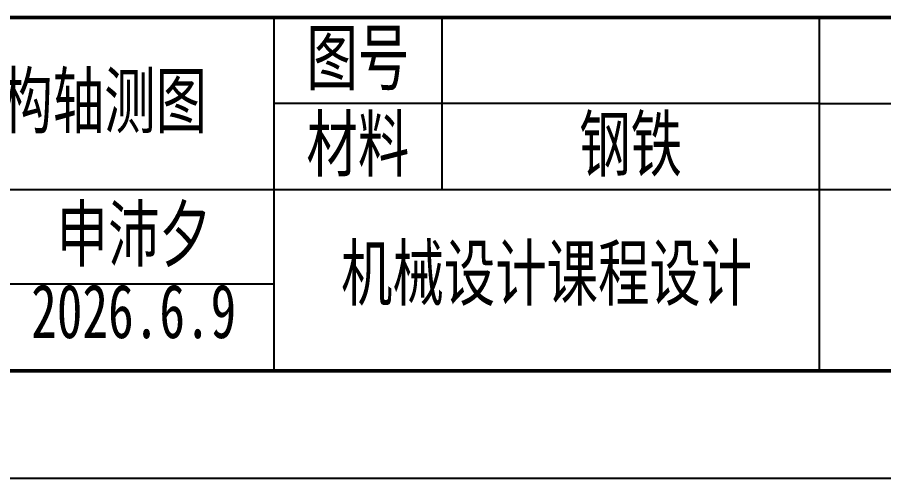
# Model space of a CAD drawing. Header units: millimetres. Extents: x -1795330 to -1787343, y -899964 to -866814.
# Drawn here: x -1787492.4 to -1787411.9, y -899964.1 to -899921.3 of the extents above; entities that cross this region are included whole.
import ezdxf

# ---------------------------------------------------------------- set-up
doc = ezdxf.new("R2010")
doc.units = ezdxf.units.MM
for name, color, linetype, lineweight in [('粗实线', 7, 'Continuous', 50), ('细实线', 7, 'Continuous', 25), ('细直线', 160, 'Continuous', 25)]:
    doc.layers.add(name, color=color, linetype=linetype, lineweight=lineweight)
doc.styles.add('汉字', font='simfang.ttf', dxfattribs={"width": 0.7, "height": 5})

msp = doc.modelspace()

# ---------------------------------------------------------------- linework, layer by layer
at = {"layer": '粗实线', "color": 18, "true_color": 0x000000}
msp.add_line((-1787504.868, -899921.259), (-1787352.902, -899921.259), dxfattribs=at)
at = {"layer": '粗实线'}
msp.add_line((-1787352.902, -899954.069), (-1787752.902, -899954.069), dxfattribs=at)
at = {"layer": '细实线'}
for p, q in [((-1787468.567, -899921.259), (-1787468.567, -899954.069)), ((-1787452.961, -899921.259), (-1787452.961, -899937.259)), ((-1787417.902, -899929.259), (-1787468.567, -899929.259)), ((-1787468.567, -899937.259), (-1787504.868, -899937.259)), ((-1787382.902, -899937.259), (-1787468.567, -899937.259)), ((-1787468.567, -899946.02), (-1787504.868, -899946.02)), ((-1787342.902, -899964.069), (-1787762.902, -899964.069))]:
    msp.add_line(p, q, dxfattribs=at)
at = {"layer": '细直线', "color": 18, "true_color": 0x000000}
for p, q in [((-1787417.902, -899954.069), (-1787417.902, -899921.259)), ((-1787417.902, -899929.259), (-1787352.902, -899929.259))]:
    msp.add_line(p, q, dxfattribs=at)

# ---------------------------------------------------------------- texts
at = {"layer": '细实线', "char_height": 5, "attachment_point": 5, "style": '汉字'}
for s, width, insert in [('图号', 15.60591, (-1787460.764, -899925.259)), ('机构轴测图', 34.05891, (-1787486.718, -899929.259)), ('材料', 15.60591, (-1787460.764, -899933.259)), ('钢铁', 35.05878, (-1787435.431, -899933.259)), ('申沛夕', 26.04524, (-1787481.589, -899941.639)), ('机械设计课程设计', 50.66469, (-1787443.234, -899945.259)), ('2026.6.9', 26.04524, (-1787481.589, -899948.563))]:
    msp.add_mtext_dynamic_manual_height_columns(s, width=width, gutter_width=25, heights=[0], dxfattribs=dict(at, insert=insert))

doc.saveas('drawing.dxf')
